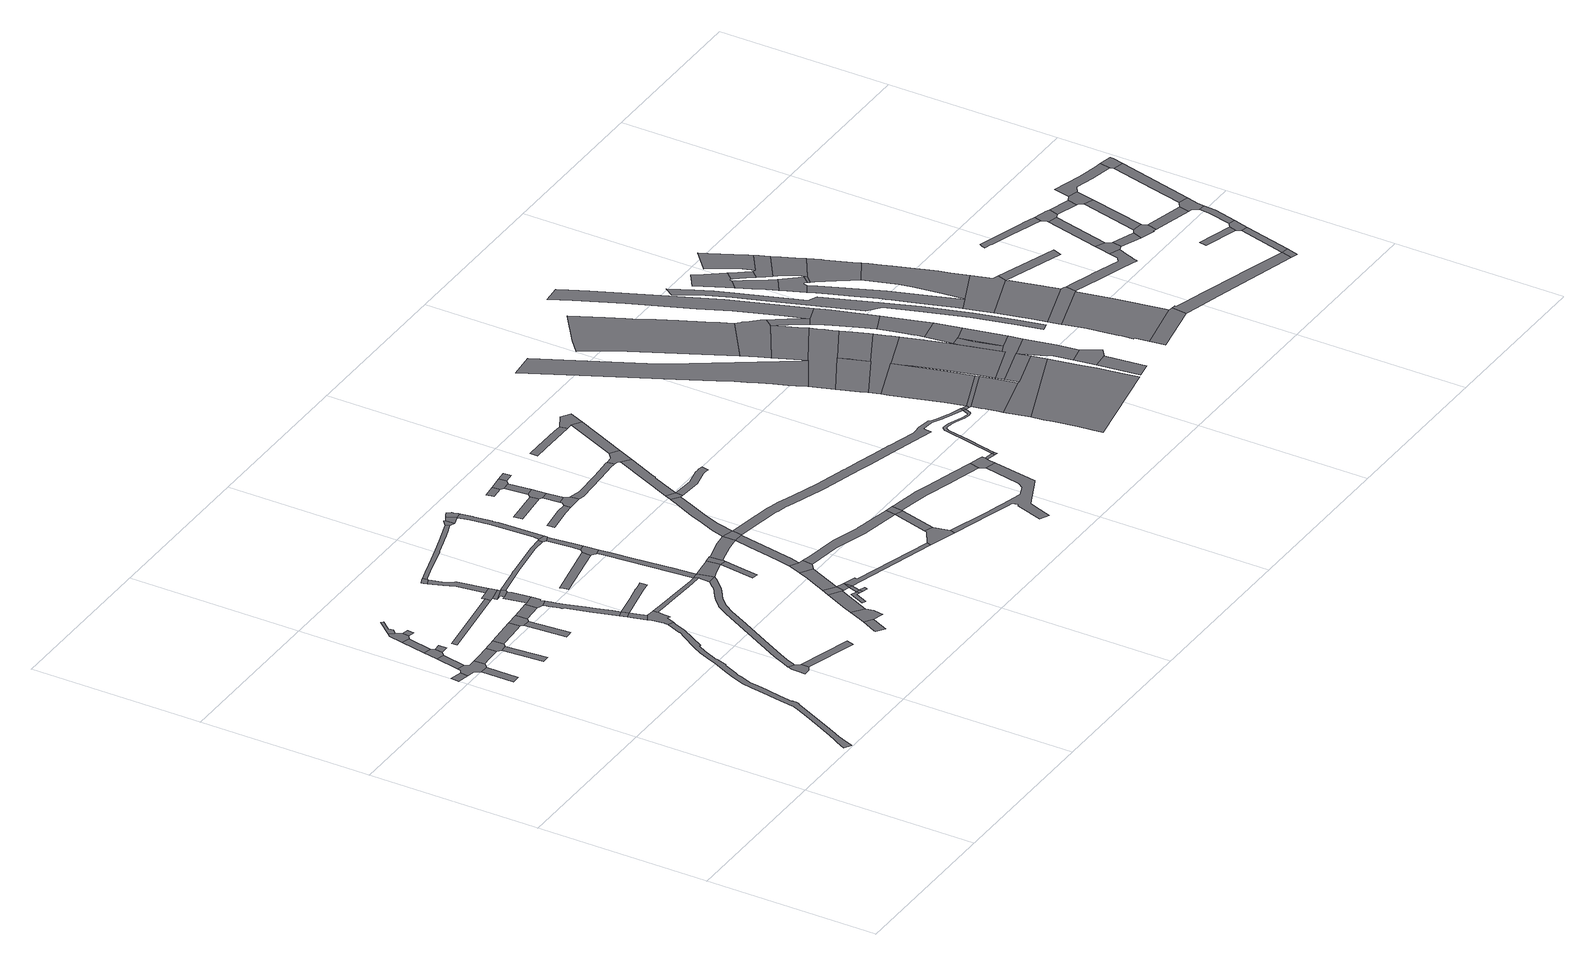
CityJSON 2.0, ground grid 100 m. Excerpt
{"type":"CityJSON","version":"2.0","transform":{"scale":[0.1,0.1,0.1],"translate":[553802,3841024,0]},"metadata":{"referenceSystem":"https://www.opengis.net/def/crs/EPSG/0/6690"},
"CityObjects":{
"road1":{"type":"Road","attributes":{"RoadStructureAttribute.sectionType":"1"},"geometry":[{"type":"MultiSurface","lod":"1","boundaries":[[[0,1,2,3]]]}]},
"road2":{"type":"Road","geometry":[{"type":"MultiSurface","lod":"1","boundaries":[[[4,5,6,7]]]}]},
"road3":{"type":"Road","geometry":[{"type":"MultiSurface","lod":"1","boundaries":[[[8,9,3,2,10,4,7,11,12,13,14]]]}]},
"road4":{"type":"Road","attributes":{"RoadStructureAttribute.sectionType":"1"},"geometry":[{"type":"MultiSurface","lod":"1","boundaries":[[[15,8,14,16]]]}]},
"road5":{"type":"Road","geometry":[{"type":"MultiSurface","lod":"1","boundaries":[[[17,15,16,18,19,20]]]}]},
"road6":{"type":"Road","attributes":{"RoadStructureAttribute.sectionType":"1"},"geometry":[{"type":"MultiSurface","lod":"1","boundaries":[[[21,22,23,12,11,24,25]]]}]},
"road7":{"type":"Road","attributes":{"RoadStructureAttribute.sectionType":"1"},"geometry":[{"type":"MultiSurface","lod":"1","boundaries":[[[26,17,20,27]]]}]},
"road8":{"type":"Road","geometry":[{"type":"MultiSurface","lod":"1","boundaries":[[[28,29,19,18]]]}]},
"road9":{"type":"Road","attributes":{"RoadStructureAttribute.sectionType":"1"},"geometry":[{"type":"MultiSurface","lod":"1","boundaries":[[[30,31,32,33,34,35,36,37,38,39,40,41,42,43,44,45,46,47,48,49,50,51,52,53,54,55,56,57,58,59,60,61,62,63,64,65,66,67,68,69,70,71,72,73,74,75,76,77,78,79,80,81,82,83,84,85,86,87,88]]]}]},
"road10":{"type":"Road","geometry":[{"type":"MultiSurface","lod":"1","boundaries":[[[89,90,91,92,93]]]}]},
"road11":{"type":"Road","geometry":[{"type":"MultiSurface","lod":"1","boundaries":[[[94,95,26,27,96,97,98]]]}]},
"road12":{"type":"Road","geometry":[{"type":"MultiSurface","lod":"1","boundaries":[[[99,100,101,21,25,93,92,102]]]}]},
"road13":{"type":"Road","geometry":[{"type":"MultiSurface","lod":"1","boundaries":[[[103,104,97,96]]]}]},
"road14":{"type":"Road","geometry":[{"type":"MultiSurface","lod":"1","boundaries":[[[105,106,107,108,94,98]]]}]},
"road15":{"type":"Road","attributes":{"RoadStructureAttribute.sectionType":"1"},"geometry":[{"type":"MultiSurface","lod":"1","boundaries":[[[109,110,99,102,111,112]]]}]},
"road16":{"type":"Road","geometry":[{"type":"MultiSurface","lod":"1","boundaries":[[[113,114,115,116,117,118,119,120]]]}]},
"road17":{"type":"Road","geometry":[{"type":"MultiSurface","lod":"1","boundaries":[[[121,122,123,124]]]}]},
"road18":{"type":"Road","geometry":[{"type":"MultiSurface","lod":"1","boundaries":[[[125,126,127,128,129]]]}]},
"road19":{"type":"Road","geometry":[{"type":"MultiSurface","lod":"1","boundaries":[[[130,109,112,125,129,131]]]}]},
"road20":{"type":"Road","geometry":[{"type":"MultiSurface","lod":"1","boundaries":[[[132,133,119,118]]]}]},
"road21":{"type":"Road","attributes":{"RoadStructureAttribute.sectionType":"1"},"geometry":[{"type":"MultiSurface","lod":"1","boundaries":[[[134,130,131,135]]]}]},
"road22":{"type":"Road","attributes":{"RoadStructureAttribute.sectionType":"1"},"geometry":[{"type":"MultiSurface","lod":"1","boundaries":[[[136,137,138,139,140,141]]]}]},
"road23":{"type":"Road","geometry":[{"type":"MultiSurface","lod":"1","boundaries":[[[142,143,138,137]]]}]},
"road24":{"type":"Road","geometry":[{"type":"MultiSurface","lod":"1","boundaries":[[[144,145,146,147,134,135,148,149,150]]]}]},
"road25":{"type":"Road","attributes":{"RoadStructureAttribute.sectionType":"1"},"geometry":[{"type":"MultiSurface","lod":"1","boundaries":[[[151,152,153,154,155,156,157,150,149,158,159,160,161,162,163,164,165,166,143,142]]]}]},
"road26":{"type":"Road","geometry":[{"type":"MultiSurface","lod":"1","boundaries":[[[167,141,140,168,169,170,171,172,173,174,175,30,88,176,177,178,179,180,181,182,183]]]}]},
"road27":{"type":"Road","attributes":{"RoadStructureAttribute.sectionType":"1"},"geometry":[{"type":"MultiSurface","lod":"1","boundaries":[[[184,185,186,121,124,187,188]]]}]},
"road28":{"type":"Road","attributes":{"RoadStructureAttribute.sectionType":"1"},"geometry":[{"type":"MultiSurface","lod":"1","boundaries":[[[189,190,191,192,147,146]]]}]},
"road29":{"type":"Road","attributes":{"RoadStructureAttribute.sectionType":"1"},"geometry":[{"type":"MultiSurface","lod":"1","boundaries":[[[188,187,193,194]]]}]},
"road30":{"type":"Road","geometry":[{"type":"MultiSurface","lod":"1","boundaries":[[[195,194,193,196,191,190,197,198]]]}]},
"road31":{"type":"Road","attributes":{"RoadStructureAttribute.sectionType":"1"},"geometry":[{"type":"MultiSurface","lod":"1","boundaries":[[[199,200,201,202,203,204,205,206,207,208,209,185,184]]]}]},
"road32":{"type":"Road","geometry":[{"type":"MultiSurface","lod":"1","boundaries":[[[210,211,212,213,204,203,214,215]]]}]},
"road33":{"type":"Road","attributes":{"RoadStructureAttribute.sectionType":"1"},"geometry":[{"type":"MultiSurface","lod":"1","boundaries":[[[216,217,218,219,220,221,222,223,224,225,226,227,228,229,230,231,232,233,234,235,236,237,238,239,240,241,242,243,244,245,246,247,248,249,250,251,252,253,254,113,120]]]}]},
"road34":{"type":"Road","geometry":[{"type":"MultiSurface","lod":"1","boundaries":[[[255,256,257,258,259,260,261,262,263,264,265,142,137]]]}]},
"road35":{"type":"Road","attributes":{"RoadStructureAttribute.sectionType":"1"},"geometry":[{"type":"MultiSurface","lod":"1","boundaries":[[[266,267,268,269,270,271]]]}]},
"road36":{"type":"Road","attributes":{"RoadStructureAttribute.sectionType":"1"},"geometry":[{"type":"MultiSurface","lod":"1","boundaries":[[[272,273,274,183,182,275,276,277,278,279,280,281,282]]]}]},
"road37":{"type":"Road","geometry":[{"type":"MultiSurface","lod":"1","boundaries":[[[283,284,266,271,285,286,287]]]}]},
"road38":{"type":"Road","attributes":{"RoadStructureAttribute.sectionType":"1"},"geometry":[{"type":"MultiSurface","lod":"1","boundaries":[[[288,289,290,291,292,293,195,198,294,295,296]]]}]},
"road39":{"type":"Road","attributes":{"RoadStructureAttribute.sectionType":"1"},"geometry":[{"type":"MultiSurface","lod":"1","boundaries":[[[297,298,299,300,301]]]}]},
"road40":{"type":"Road","attributes":{"RoadStructureAttribute.sectionType":"1"},"geometry":[{"type":"MultiSurface","lod":"1","boundaries":[[[302,303,304,305,306,307,308,309,310,210,215,311,312,313,314,315,316,317,318,319,320,321,322]]]}]},
"road41":{"type":"Road","attributes":{"RoadStructureAttribute.sectionType":"1"},"geometry":[{"type":"MultiSurface","lod":"1","boundaries":[[[323,324,283,287,325]]]}]},
"road42":{"type":"Road","geometry":[{"type":"MultiSurface","lod":"1","boundaries":[[[326,282,281,327,328,329,330,235,234]]]}]},
"road43":{"type":"Road","geometry":[{"type":"MultiSurface","lod":"1","boundaries":[[[331,332,333,334,335,336]]]}]},
"road44":{"type":"Road","geometry":[{"type":"MultiSurface","lod":"1","boundaries":[[[337,338,323,325,339,340]]]}]},
"road45":{"type":"Road","geometry":[{"type":"MultiSurface","lod":"1","boundaries":[[[336,335,341,342]]]}]},
"road46":{"type":"Road","attributes":{"RoadStructureAttribute.sectionType":"1"},"geometry":[{"type":"MultiSurface","lod":"1","boundaries":[[[343,344,345,346,347,348,349,350,351,282,326]]]}]},
"road47":{"type":"Road","geometry":[{"type":"MultiSurface","lod":"1","boundaries":[[[352,336,342,353]]]}]},
"road48":{"type":"Road","attributes":{"RoadStructureAttribute.sectionType":"1"},"geometry":[{"type":"MultiSurface","lod":"1","boundaries":[[[354,355,356,357,326,234,358,359,360,361]]]}]},
"road49":{"type":"Road","attributes":{"RoadStructureAttribute.sectionType":"1"},"geometry":[{"type":"MultiSurface","lod":"1","boundaries":[[[362,340,339,352,363]]]}]},
"road50":{"type":"Road","geometry":[{"type":"MultiSurface","lod":"1","boundaries":[[[364,365,342,341]]]}]},
"road51":{"type":"Road","geometry":[{"type":"MultiSurface","lod":"1","boundaries":[[[363,352,353]]]}]},
"road52":{"type":"Road","geometry":[{"type":"MultiSurface","lod":"1","boundaries":[[[366,367,368,369,370,297,301,371,372,350,349]]]}]},
"road53":{"type":"Road","geometry":[{"type":"MultiSurface","lod":"1","boundaries":[[[373,374,375,376,377,378]]]}]},
"road54":{"type":"Road","attributes":{"RoadStructureAttribute.sectionType":"1"},"geometry":[{"type":"MultiSurface","lod":"1","boundaries":[[[379,380,381,382,383,384,385,337,340,386]]]}]},
"road55":{"type":"Road","attributes":{"RoadStructureAttribute.sectionType":"1"},"geometry":[{"type":"MultiSurface","lod":"1","boundaries":[[[387,388,389,390,368,367]]]}]},
"road56":{"type":"Road","geometry":[{"type":"MultiSurface","lod":"1","boundaries":[[[391,288,296,389,388,392,393]]]}]},
"road57":{"type":"Road","geometry":[{"type":"MultiSurface","lod":"1","boundaries":[[[394,354,361,373,378,395,396,397]]]}]},
"road58":{"type":"Road","geometry":[{"type":"MultiSurface","lod":"1","boundaries":[[[398,399,302,322,400,401,402]]]}]},
"road59":{"type":"Road","geometry":[{"type":"MultiSurface","lod":"1","boundaries":[[[403,379,386,404,405,406]]]}]},
"road60":{"type":"Road","attributes":{"RoadStructureAttribute.sectionType":"1"},"geometry":[{"type":"MultiSurface","lod":"1","boundaries":[[[407,408,409,410,411,412,413,414,415,416,417,418,391,393]]]}]},
"road61":{"type":"Road","attributes":{"RoadStructureAttribute.sectionType":"1"},"geometry":[{"type":"MultiSurface","lod":"1","boundaries":[[[419,420,402,401,414]]]}]},
"road62":{"type":"Road","geometry":[{"type":"MultiSurface","lod":"1","boundaries":[[[421,422,419,414,413,423,424,425]]]}]},
"road63":{"type":"Road","attributes":{"RoadStructureAttribute.sectionType":"1"},"geometry":[{"type":"MultiSurface","lod":"1","boundaries":[[[426,427,428,394,397,429,430,431,432,433]]]}]},
"road64":{"type":"Road","attributes":{"RoadStructureAttribute.sectionType":"1"},"geometry":[{"type":"MultiSurface","lod":"1","boundaries":[[[433,434,435,436,437,403,406,438,439,440,441,442,443]]]}]},
"road65":{"type":"Road","attributes":{"RoadStructureAttribute.sectionType":"1"},"geometry":[{"type":"MultiSurface","lod":"1","boundaries":[[[444,445,363,353,446,447,448]]]}]},
"road66":{"type":"Road","geometry":[{"type":"MultiSurface","lod":"1","boundaries":[[[449,450,451,452,453,454]]]}]},
"road67":{"type":"Road","geometry":[{"type":"MultiSurface","lod":"1","boundaries":[[[426,433,443,455]]]}]},
"road68":{"type":"Road","geometry":[{"type":"MultiSurface","lod":"1","boundaries":[[[456,457,458,459]]]}]},
"road69":{"type":"Road","geometry":[{"type":"MultiSurface","lod":"1","boundaries":[[[460,461,462,463]]]}]},
"road70":{"type":"Road","geometry":[{"type":"MultiSurface","lod":"1","boundaries":[[[464,465,466,449,454,467,468]]]}]},
"road71":{"type":"Road","attributes":{"RoadStructureAttribute.sectionType":"1"},"geometry":[{"type":"MultiSurface","lod":"1","boundaries":[[[469,470,471,472,473,474,475,476,477,478,479,480,405,404,481,482,483,484,485,486]]]}]},
"road72":{"type":"Road","attributes":{"RoadStructureAttribute.sectionType":"1"},"geometry":[{"type":"MultiSurface","lod":"1","boundaries":[[[487,488,465,464]]]}]},
"road73":{"type":"Road","attributes":{"RoadStructureAttribute.sectionType":"1"},"geometry":[{"type":"MultiSurface","lod":"1","boundaries":[[[489,490,491,492,493,494,495,426,455,496,497,498,499,500,501,502]]]}]},
"road74":{"type":"Road","geometry":[{"type":"MultiSurface","lod":"1","boundaries":[[[503,504,456,459,488,487]]]}]},
"road75":{"type":"Road","attributes":{"RoadStructureAttribute.sectionType":"1"},"geometry":[{"type":"MultiSurface","lod":"1","boundaries":[[[505,506,504,503]]]}]},
"road76":{"type":"Road","geometry":[{"type":"MultiSurface","lod":"1","boundaries":[[[507,460,463,506,505,508]]]}]},
"road77":{"type":"Road","geometry":[{"type":"MultiSurface","lod":"1","boundaries":[[[509,510,448,447,511,512,513]]]}]},
"road78":{"type":"Road","geometry":[{"type":"MultiSurface","lod":"1","boundaries":[[[514,515,507,508]]]}]},
"road79":{"type":"Road","geometry":[{"type":"MultiSurface","lod":"1","boundaries":[[[516,489,502,517,518]]]}]},
"road80":{"type":"Road","attributes":{"RoadStructureAttribute.sectionType":"1"},"geometry":[{"type":"MultiSurface","lod":"1","boundaries":[[[519,520,521,468,467,522,523,524,525,526,527,528]]]}]},
"road81":{"type":"Road","attributes":{"RoadStructureAttribute.sectionType":"1"},"geometry":[{"type":"MultiSurface","lod":"1","boundaries":[[[485,529,509,513,530]]]}]},
"road82":{"type":"Road","geometry":[{"type":"MultiSurface","lod":"1","boundaries":[[[486,485,530,531,532]]]}]},
"road83":{"type":"Road","attributes":{"RoadStructureAttribute.sectionType":"1"},"geometry":[{"type":"MultiSurface","lod":"1","boundaries":[[[533,516,518,534,535,536,537]]]}]},
"road84":{"type":"Road","geometry":[{"type":"MultiSurface","lod":"1","boundaries":[[[538,539,540,541,542,543,544,545,546,547,548,518,517]]]}]},
"road85":{"type":"Road","geometry":[{"type":"MultiSurface","lod":"1","boundaries":[[[549,550,551,552,528,527,553,533,537,554]]]}]},
"road86":{"type":"Road","geometry":[{"type":"MultiSurface","lod":"1","boundaries":[[[555,556,557,558,559,560,561,562,512,511,563,564,565,566,567,568,569,570,571,572,573,574,575,576,577,578]]]}]},
"road87":{"type":"Road","attributes":{"RoadStructureAttribute.sectionType":"1"},"geometry":[{"type":"MultiSurface","lod":"1","boundaries":[[[579,580,581,582,583,584,585]]]}]},
"road88":{"type":"Road","attributes":{"RoadStructureAttribute.sectionType":"1"},"geometry":[{"type":"MultiSurface","lod":"1","boundaries":[[[586,587,588,589,590,591,592,593,532,531,594,595,596,597,598,599]]]}]},
"road89":{"type":"Road","attributes":{"RoadStructureAttribute.sectionType":"1"},"geometry":[{"type":"MultiSurface","lod":"1","boundaries":[[[600,601,602,603,604,605,606,607,608,609,610,611,612,613,614,615,616,617,618,619,620,621,622,623,624,455,443,625,626,627,628,629,630,631,632,633,634,635,636,637,638,639,640,641,642,643,644,645,646,647,648,649,650]]]}]},
"road90":{"type":"Road","attributes":{"RoadStructureAttribute.sectionType":"1"},"geometry":[{"type":"MultiSurface","lod":"1","boundaries":[[[651,549,554,652,653]]]}]},
"road91":{"type":"Road","geometry":[{"type":"MultiSurface","lod":"1","boundaries":[[[654,585,584,651,653,655]]]}]},
"road92":{"type":"Road","geometry":[{"type":"MultiSurface","lod":"1","boundaries":[[[656,657,658,599,598,555,578,659,660,661,662]]]}]},
"road93":{"type":"Road","attributes":{"RoadStructureAttribute.sectionType":"1"},"geometry":[{"type":"MultiSurface","lod":"1","boundaries":[[[662,661,663,664]]]}]},
"road94":{"type":"Road","geometry":[{"type":"MultiSurface","lod":"1","boundaries":[[[664,663,665,666]]]}]},
"road95":{"type":"Road","attributes":{"RoadStructureAttribute.sectionType":"1"},"geometry":[{"type":"MultiSurface","lod":"1","boundaries":[[[667,668,669,670,671,672,673,674,675,676,677,678,679,680,664,666,681,682,683,684,685,686,687,688,689,690,691,692,693,694,695,696,697,698,699,700,649]]]}]},
"road96":{"type":"Road","geometry":[{"type":"MultiSurface","lod":"1","boundaries":[[[650,649,700,701]]]}]},
"road97":{"type":"Road","attributes":{"function":"3","RoadStructureAttribute.sectionType":"1"},"geometry":[{"type":"MultiSurface","lod":"1","boundaries":[[[702,703,704,705,706,707,708,709,710,711,712,713,714,715,716,717,718,719]]]}]},
"road98":{"type":"Road","attributes":{"RoadStructureAttribute.sectionType":"1"},"geometry":[{"type":"MultiSurface","lod":"1","boundaries":[[[720,701,700,721,722]]]}]},
"road99":{"type":"Road","attributes":{"function":"3","RoadStructureAttribute.sectionType":"1"},"geometry":[{"type":"MultiSurface","lod":"1","boundaries":[[[723,724,725,726,727,728,729,730]]]}]},
"road100":{"type":"Road","geometry":[{"type":"MultiSurface","lod":"1","boundaries":[[[731,722,721,732,725,724]]]}]},
"road101":{"type":"Road","geometry":[{"type":"MultiSurface","lod":"1","boundaries":[[[733,734,735,736,737,738]]]}]},
"road102":{"type":"Road","attributes":{"function":"3","RoadStructureAttribute.sectionType":"1"},"geometry":[{"type":"MultiSurface","lod":"1","boundaries":[[[739,740,741,742,743,744,722,731]]]}]},
"road103":{"type":"Road","geometry":[{"type":"MultiSurface","lod":"1","boundaries":[[[745,746,747,748,749,750,751,752,753,754,755,756,757,758,759]]]}]},
"road104":{"type":"Road","attributes":{"function":"3","RoadStructureAttribute.sectionType":"1"},"geometry":[{"type":"MultiSurface","lod":"1","boundaries":[[[760,761,762,730,729,753,752]]]}]},
"road105":{"type":"Road","attributes":{"function":"1"},"geometry":[{"type":"MultiSurface","lod":"1","boundaries":[[[763,764,765,766,767,768,769,770,771,772,773,774,775,776,777,778,779,780]]]}]},
"road106":{"type":"Road","geometry":[{"type":"MultiSurface","lod":"1","boundaries":[[[781,782,783,784,719,718,785,734,733,786]]]}]},
"road107":{"type":"Road","geometry":[{"type":"MultiSurface","lod":"1","boundaries":[[[787,788,789,738,737,741,740,790]]]}]},
"road108":{"type":"Road","geometry":[{"type":"MultiSurface","lod":"1","boundaries":[[[791,792,793,794,780,779,795,796,797,798]]]}]},
"road109":{"type":"Road","attributes":{"function":"1","RoadStructureAttribute.sectionType":"7"},"geometry":[{"type":"MultiSurface","lod":"1","boundaries":[[[799,800,797,796,801,719,784]]]}]},
"road110":{"type":"Road","attributes":{"function":"1","RoadStructureAttribute.sectionType":"7"},"geometry":[{"type":"MultiSurface","lod":"1","boundaries":[[[802,803,804,762,761]]]}]},
"road111":{"type":"Road","attributes":{"function":"1","RoadStructureAttribute.sectionType":"7"},"geometry":[{"type":"MultiSurface","lod":"1","boundaries":[[[805,806,786,733,807,808,809,810,811,738,789]]]}]},
"road112":{"type":"Road","attributes":{"function":"1","RoadStructureAttribute.sectionType":"7"},"geometry":[{"type":"MultiSurface","lod":"1","boundaries":[[[812,813,814,790,740,815,816,817,818,819,820,821,822,823,824]]]}]},
"road113":{"type":"Road","geometry":[{"type":"MultiSurface","lod":"1","boundaries":[[[825,826,822,821,820,804,803,827]]]}]},
"road114":{"type":"Road","attributes":{"function":"1","RoadStructureAttribute.sectionType":"7"},"geometry":[{"type":"MultiSurface","lod":"1","boundaries":[[[828,829,830,831]]]}]},
"road115":{"type":"Road","attributes":{"RoadStructureAttribute.sectionType":"1"},"geometry":[{"type":"MultiSurface","lod":"1","boundaries":[[[832,833,798,797,834,835,836,837]]]}]},
"road116":{"type":"Road","attributes":{"RoadStructureAttribute.sectionType":"1"},"geometry":[{"type":"MultiSurface","lod":"1","boundaries":[[[838,839,840,841,842,843,824,844,845,846,822,826]]]}]},
"road117":{"type":"Road","attributes":{"function":"1","RoadStructureAttribute.sectionType":"7"},"geometry":[{"type":"MultiSurface","lod":"1","boundaries":[[[847,848,849,850,851,852,853,854,855,856,857,858,837,859]]]}]},
"road118":{"type":"Road","geometry":[{"type":"MultiSurface","lod":"1","boundaries":[[[860,827,803,861,862,863,864,865,866,867,868]]]}]},
"road119":{"type":"Road","geometry":[{"type":"MultiSurface","lod":"1","boundaries":[[[869,868,867,829,828,870]]]}]},
"road120":{"type":"Road","geometry":[{"type":"MultiSurface","lod":"1","boundaries":[[[871,859,837,836,872,873,874,875,876]]]}]},
"road121":{"type":"Road","geometry":[{"type":"MultiSurface","lod":"1","boundaries":[[[877,878,879,842,841,880]]]}]},
"road122":{"type":"Road","attributes":{"function":"1","RoadStructureAttribute.sectionType":"7"},"geometry":[{"type":"MultiSurface","lod":"1","boundaries":[[[880,841,826,825]]]}]},
"road123":{"type":"Road","attributes":{"function":"1"},"geometry":[{"type":"MultiSurface","lod":"1","boundaries":[[[881,876,875,882,883,884,878,877]]]}]},
"road124":{"type":"Road","geometry":[{"type":"MultiSurface","lod":"1","boundaries":[[[885,886,887,888,889,890,891,892,893,894,895,896,897,898,899,900,901,902,903,904,905,906,907,908]]]}]},
"road125":{"type":"Road","geometry":[{"type":"MultiSurface","lod":"1","boundaries":[[[909,910,911,912,913,914,915,916,917,918]]]}]},
"road126":{"type":"Road","attributes":{"function":"3","RoadStructureAttribute.sectionType":"1"},"geometry":[{"type":"MultiSurface","lod":"1","boundaries":[[[919,920,921,915,914,922,923,924,925]]]}]},
"road127":{"type":"Road","geometry":[{"type":"MultiSurface","lod":"1","boundaries":[[[925,924,926,927,928,929,930,931,932,933,934,935]]]}]},
"road128":{"type":"Road","attributes":{"function":"3","RoadStructureAttribute.sectionType":"1"},"geometry":[{"type":"MultiSurface","lod":"1","boundaries":[[[936,937,938,929,928,939,940,941,942,943,944,945,946,947,948,949,950]]]}]},
"road129":{"type":"Road","attributes":{"function":"3","RoadStructureAttribute.sectionType":"1"},"geometry":[{"type":"MultiSurface","lod":"1","boundaries":[[[951,918,917,952,953,954,955]]]}]},
"road130":{"type":"Road","geometry":[{"type":"MultiSurface","lod":"1","boundaries":[[[956,957,958,959,960,961]]]}]},
"road131":{"type":"Road","geometry":[{"type":"MultiSurface","lod":"1","boundaries":[[[935,934,962,963]]]}]},
"road132":{"type":"Road","attributes":{"function":"3","RoadStructureAttribute.sectionType":"1"},"geometry":[{"type":"MultiSurface","lod":"1","boundaries":[[[964,965,966,967,968,969,970,971,972,973,974,975,976,977,978,979,957,956]]]}]},
"road133":{"type":"Road","geometry":[{"type":"MultiSurface","lod":"1","boundaries":[[[980,981,982,969,968,983,984]]]}]},
"road134":{"type":"Road","attributes":{"function":"3","RoadStructureAttribute.sectionType":"1"},"geometry":[{"type":"MultiSurface","lod":"1","boundaries":[[[985,986,987,988,989,990,991,992,993,994,982,981]]]}]},
"road135":{"type":"Road","geometry":[{"type":"MultiSurface","lod":"1","boundaries":[[[995,996,997,998,955,954,999,1000,1001,1002]]]}]},
"road136":{"type":"Road","attributes":{"function":"3","RoadStructureAttribute.sectionType":"1"},"geometry":[{"type":"MultiSurface","lod":"1","boundaries":[[[1003,1004,1005,1006,1007,1008,1009,997,996]]]}]},
"road137":{"type":"Road","geometry":[{"type":"MultiSurface","lod":"1","boundaries":[[[1010,1011,1012,950,949,1013,992,991,1014]]]}]},
"road138":{"type":"Road","attributes":{"function":"3","RoadStructureAttribute.sectionType":"1"},"geometry":[{"type":"MultiSurface","lod":"1","boundaries":[[[1015,1016,1002,1001,1017,1018,1019,1020,963,1021]]]}]},
"road139":{"type":"Road","geometry":[{"type":"MultiSurface","lod":"1","boundaries":[[[1022,1023,1024,1025,1021,963,962,1026,1027,1028,1029,1030]]]}]},
"road140":{"type":"Road","attributes":{"function":"3","RoadStructureAttribute.sectionType":"1"},"geometry":[{"type":"MultiSurface","lod":"1","boundaries":[[[1031,1032,1033,1034,1035,1036,1037,1038,1039,1030,1029,1040,1041,1042,1043,1012,1011]]]}]},
"road141":{"type":"Road","geometry":[{"type":"MultiSurface","lod":"1","boundaries":[[[1044,1045,1014,991]]]}]},
"road142":{"type":"Road","attributes":{"RoadStructureAttribute.sectionType":"1"},"geometry":[{"type":"MultiSurface","lod":"1","boundaries":[[[1046,1047,1048,1049,1050,1051,1052,984,983,1053,1054,1055,1056,1057,1058,1059,1060,1061,1062,1063,1064]]]}]},
"road143":{"type":"Road","attributes":{"RoadStructureAttribute.sectionType":"1"},"geometry":[{"type":"MultiSurface","lod":"1","boundaries":[[[1065,1066,1067,1068,1069,1070,1071,961,960,1072,1073,1074,1075]]]}]},
"road144":{"type":"Road","geometry":[{"type":"MultiSurface","lod":"1","boundaries":[[[1076,1077,1064,1063,1078,1079,1080,1081,1082,1083]]]}]},
"road145":{"type":"Road","attributes":{"RoadStructureAttribute.sectionType":"1"},"geometry":[{"type":"MultiSurface","lod":"1","boundaries":[[[1084,1085,1086,1087,1088,1089,1090,1091,1092,1093,1094,1095,1096,1097,1098,1099,1100,1101,1102]]]}]},
"road146":{"type":"Road","attributes":{"RoadStructureAttribute.sectionType":"1"},"geometry":[{"type":"MultiSurface","lod":"1","boundaries":[[[1081,1080,1103,1104]]]}]},
"road147":{"type":"Road","attributes":{"RoadStructureAttribute.sectionType":"1"},"geometry":[{"type":"MultiSurface","lod":"1","boundaries":[[[1105,1076,1083,1106]]]}]},
"road148":{"type":"Road","geometry":[{"type":"MultiSurface","lod":"1","boundaries":[[[1075,1074,1107,1108]]]}]},
"road149":{"type":"Road","geometry":[{"type":"MultiSurface","lod":"1","boundaries":[[[1109,1104,1103,1110,1111,1112,1113,1114]]]}]},
"road150":{"type":"Road","geometry":[{"type":"MultiSurface","lod":"1","boundaries":[[[1115,1116,1117,1102,1101,1118,1105,1106,1119,1120]]]}]},
"road151":{"type":"Road","geometry":[{"type":"MultiSurface","lod":"1","boundaries":[[[1121,1122,1123,1124]]]}]},
"road152":{"type":"Road","attributes":{"RoadStructureAttribute.sectionType":"1"},"geometry":[{"type":"MultiSurface","lod":"1","boundaries":[[[1125,1075,1108,1126]]]}]},
"road153":{"type":"Road","attributes":{"RoadStructureAttribute.sectionType":"1"},"geometry":[{"type":"MultiSurface","lod":"1","boundaries":[[[1127,1109,1114,1128]]]}]},
"road154":{"type":"Road","attributes":{"RoadStructureAttribute.sectionType":"1"},"geometry":[{"type":"MultiSurface","lod":"1","boundaries":[[[1120,1119,1129,1130]]]}]},
"road155":{"type":"Road","attributes":{"RoadStructureAttribute.sectionType":"1"},"geometry":[{"type":"MultiSurface","lod":"1","boundaries":[[[1113,1112,1131,1132]]]}]},
"road156":{"type":"Road","geometry":[{"type":"MultiSurface","lod":"1","boundaries":[[[1133,1124,1123,1125,1126,1134]]]}]},
"road157":{"type":"Road","geometry":[{"type":"MultiSurface","lod":"1","boundaries":[[[1135,1130,1129,1136,1127,1128,1137,1138]]]}]},
"road158":{"type":"Road","attributes":{"RoadStructureAttribute.sectionType":"1"},"geometry":[{"type":"MultiSurface","lod":"1","boundaries":[[[1139,1140,1133,1134,1141,1142]]]}]},
"road159":{"type":"Road","geometry":[{"type":"MultiSurface","lod":"1","boundaries":[[[1143,1132,1131,1144,1139,1142,1145,1146]]]}]},
"road160":{"type":"Road","attributes":{"RoadStructureAttribute.sectionType":"1"},"geometry":[{"type":"MultiSurface","lod":"1","boundaries":[[[1147,1148,1149,1135,1138,1150,1151,1152,1153]]]}]},
"road161":{"type":"Road","attributes":{"RoadStructureAttribute.sectionType":"1"},"geometry":[{"type":"MultiSurface","lod":"1","boundaries":[[[1154,1155,1143,1146,1156]]]}]},
"road162":{"type":"Road","geometry":[{"type":"MultiSurface","lod":"1","boundaries":[[[1153,1152,1154,1156,1157,1158]]]}]}
},
"vertices":[
[7,2099,0],[2,2052,0],[69,2039,0],[78,2085,0],
[141,1997,0],[140,1808,0],[187,1808,0],[188,1996,0],
[103,2118,0],[99,2098,0],[122,2030,0],[212,2022,0],[210,2082,0],[165,2080,0],[148,2105,0],
[130,2255,0],[176,2242,0],
[148,2341,0],[200,2264,0],[205,2311,0],[193,2328,0],
[344,2090,0],[253,2084,0],[250,2083,0],[259,2024,0],[347,2029,0],
[177,2488,0],[222,2475,0],
[245,2266,0],[244,2313,0],
[1009,1399,0],[1005,1391,0],[973,1312,0],[976,1310,0],[947,1266,0],[885,1173,0],[859,1120,0],[822,1036,0],[810,1004,0],[771,922,0],[742,857,0],[730,825,0],[717,788,0],[703,726,0],[692,652,0],[678,565,0],[661,460,0],[659,452,0],[655,442,0],[651,434,0],[620,366,0],[564,254,0],[513,153,0],[490,109,0],[477,86,0],[448,33,0],[489,9,0],[514,69,0],[519,81,0],[531,110,0],[544,137,0],[579,209,0],[692,436,0],[696,444,0],[698,450,0],[699,457,0],[700,464,0],[700,474,0],[701,481,0],[696,481,0],[712,563,0],[726,646,0],[737,712,0],[744,754,0],[769,830,0],[776,849,0],[783,867,0],[806,915,0],[821,948,0],[830,953,0],[831,958,0],[850,1014,0],[845,1017,0],[884,1109,0],[912,1157,0],[919,1154,0],[1005,1300,0],[1033,1370,0],[1038,1381,0],
[386,1771,0],[406,1772,0],[427,1774,0],[407,2013,0],[367,2007,0],
[209,2590,0],[194,2572,0],[245,2489,0],[250,2529,0],[231,2563,0],
[424,2096,0],[397,2094,0],[371,2092,0],[427,2032,0],
[284,2483,0],[290,2522,0],
[255,2587,0],[252,2616,0],[298,2670,0],[286,2680,0],
[611,2110,0],[514,2103,0],[517,2039,0],[615,2044,0],
[968,664,0],[961,635,0],[959,607,0],[955,555,0],[992,555,0],[1021,572,0],[1024,618,0],[1004,646,0],
[746,2327,0],[295,2265,0],[299,2235,0],[749,2297,0],
[630,2029,0],[647,1787,0],[670,1788,0],[692,1790,0],[675,2029,0],
[689,2116,0],[692,2047,0],
[1320,482,0],[1333,525,0],
[804,2124,0],[807,2056,0],
[1009,1609,0],[1004,1627,0],[965,1611,0],[973,1581,0],[992,1512,0],[1030,1533,0],
[992,1667,0],[954,1652,0],
[878,2080,0],[887,2082,0],[881,2135,0],[823,2125,0],[822,2051,0],[843,2043,0],[883,2055,0],
[980,1711,0],[955,1795,0],[940,1845,0],[909,1947,0],[895,1997,0],[892,2012,0],[890,2022,0],[845,2036,0],[851,2013,0],[851,2011,0],[866,1954,0],[868,1946,0],[871,1938,0],[873,1938,0],[916,1787,0],[917,1784,0],
[1059,1531,0],[999,1486,0],[1007,1449,0],[1010,1436,0],[1011,1429,0],[1011,1423,0],[1011,1417,0],[1012,1415,0],[1010,1406,0],[1050,1410,0],[1050,1411,0],[1059,1432,0],[1076,1426,0],[1080,1482,0],[1081,1496,0],[1082,1502,0],[1083,1529,0],
[842,2365,0],[798,2355,0],[743,2347,0],[770,2300,0],[850,2319,0],
[869,2242,0],[862,2265,0],[813,2253,0],[796,2251,0],
[775,2273,0],[853,2301,0],
[859,2302,0],[809,2277,0],[865,2270,0],[870,2279,0],
[813,2537,0],[813,2539,0],[809,2544,0],[777,2584,0],[754,2671,0],[723,2656,0],[748,2577,0],[763,2549,0],[771,2535,0],[774,2528,0],[774,2527,0],
[755,2704,0],[740,2700,0],[713,2688,0],[717,2676,0],[755,2676,0],[759,2680,0],
[1006,655,0],[1023,695,0],[1028,706,0],[1053,756,0],[1109,861,0],[1234,1090,0],[1278,1175,0],[1315,1231,0],[1326,1245,0],[1331,1251,0],[1333,1253,0],[1357,1276,0],[1385,1296,0],[1422,1322,0],[1447,1342,0],[1464,1360,0],[1494,1390,0],[1506,1404,0],[1519,1418,0],[1466,1417,0],[1449,1400,0],[1438,1389,0],[1434,1384,0],[1430,1380,0],[1421,1369,0],[1399,1352,0],[1364,1329,0],[1335,1306,0],[1305,1278,0],[1290,1263,0],[1287,1260,0],[1278,1245,0],[1265,1225,0],[1246,1193,0],[1201,1112,0],[1020,775,0],[991,713,0],[970,670,0],[968,667,0],
[1131,1651,0],[1223,1669,0],[1278,1680,0],[1277,1700,0],[1275,1720,0],[1273,1720,0],[1248,1715,0],[1218,1709,0],[1215,1709,0],[1126,1691,0],[1096,1686,0],
[1531,545,0],[1488,455,0],[1484,446,0],[1530,413,0],[1575,508,0],[1577,513,0],
[1416,1505,0],[1307,1513,0],[1163,1523,0],[1103,1501,0],[1154,1497,0],[1243,1492,0],[1374,1486,0],[1415,1485,0],[1458,1484,0],[1468,1484,0],[1457,1508,0],
[1578,647,0],[1545,576,0],[1642,495,0],[1654,557,0],[1645,601,0],
[1361,2373,0],[1284,2370,0],[1057,2338,0],[1039,2335,0],[1012,2330,0],[989,2325,0],[1062,2313,0],[1284,2345,0],[1362,2346,0],
[1379,2121,0],[1030,2053,0],[1035,2029,0],[1040,2005,0],[1377,2071,0],
[1247,2857,0],[1199,2841,0],[1163,2829,0],[1102,2808,0],[1014,2782,0],[932,2756,0],[880,2741,0],[834,2728,0],[776,2710,0],[766,2683,0],[832,2703,0],[887,2719,0],[945,2735,0],[1015,2755,0],[1015,2758,0],[1098,2782,0],[1123,2790,0],[1163,2802,0],[1201,2815,0],[1232,2828,0],[1258,2837,0],
[1664,832,0],[1605,707,0],[1730,786,0],
[1496,1513,0],[1467,1459,0],[1467,1441,0],[1466,1426,0],[1466,1419,0],
[1725,730,0],[1686,642,0],[1706,634,0],[1739,706,0],[1760,700,0],[1763,719,0],
[1686,877,0],[1675,855,0],[1741,783,0],[1751,831,0],
[1779,695,0],[1783,717,0],
[1495,1517,0],[1486,1617,0],[1486,1624,0],[1460,1879,0],[1450,1978,0],[1448,1999,0],[1441,2062,0],[1407,2049,0],[1413,2002,0],
[1777,772,0],[1796,767,0],
[1627,1531,0],[1610,1528,0],[1579,1524,0],[1498,1513,0],[1544,1427,0],[1584,1438,0],[1634,1452,0],[1635,1452,0],
[1755,830,0],[1797,816,0],
[1812,686,0],[1819,706,0],
[1434,2136,0],[1433,2147,0],[1396,2141,0],[1392,2136,0],[1390,2134,0],[1382,2068,0],[1402,2053,0],
[1635,1451,0],[1608,1246,0],[1625,1243,0],[1643,1240,0],[1664,1369,0],[1673,1445,0],
[1768,1062,0],[1762,1046,0],[1753,1017,0],[1752,1016,0],[1704,916,0],[1695,896,0],[1694,895,0],[1839,1022,0],
[1428,2192,0],[1414,2347,0],[1379,2334,0],[1393,2186,0],
[1376,2374,0],[1414,2351,0],[1414,2367,0],
[1668,1537,0],[1675,1455,0],[1675,1458,0],[1676,1463,0],
[1279,2883,0],[1278,2884,0],[1266,2833,0],[1287,2823,0],[1283,2876,0],
[1798,1141,0],[1873,1047,0],[1879,1107,0],[1850,1112,0],
[1414,2409,0],[1406,2636,0],[1403,2666,0],[1403,2670,0],[1390,2772,0],[1390,2776,0],[1379,2844,0],[1342,2841,0],[1342,2838,0],[1355,2771,0],[1369,2663,0],[1379,2411,0],
[1319,2895,0],[1297,2883,0],
[1352,2912,0],[1329,2901,0],[1377,2856,0],[1371,2883,0],[1369,2888,0],
[1872,1576,0],[1799,1566,0],[1681,1538,0],[1722,1476,0],[1788,1490,0],[1822,1496,0],[1848,1499,0],[1870,1500,0],
[1853,1402,0],[1829,1275,0],[1816,1204,0],[1803,1155,0],[1853,1120,0],[1868,1168,0],[1884,1254,0],[1903,1355,0],[1930,1497,0],[1930,1499,0],
[1867,779,0],[1870,794,0],[1862,749,0],[2336,614,0],[2346,641,0],
[1717,2427,0],[1657,2425,0],[1508,2404,0],[1514,2364,0],[1660,2385,0],[1718,2387,0],
[1942,1558,0],
[1698,2617,0],[1493,2595,0],[1499,2545,0],[1704,2567,0],
[1678,2830,0],[1604,2821,0],[1610,2777,0],[1681,2785,0],
[1781,2467,0],[1731,2459,0],[1733,2446,0],[1808,2391,0],[1801,2440,0],
[2482,982,0],[2419,995,0],[2370,1004,0],[2325,1011,0],[2317,1013,0],[2293,1019,0],[2285,1020,0],[2182,1049,0],[2127,1066,0],[2087,1076,0],[2022,1085,0],[1926,1099,0],[2070,1021,0],[2215,975,0],[2242,967,0],[2263,960,0],[2496,918,0],[2504,978,0],
[1771,2562,0],[1722,2555,0],
[2039,1981,0],[2029,1958,0],[2027,1953,0],[1997,1890,0],[1964,1816,0],[1928,1732,0],[1897,1657,0],[1944,1568,0],[1959,1641,0],[1965,1668,0],[2004,1764,0],[2052,1874,0],[2084,1945,0],[2086,1950,0],
[1763,2644,0],[1713,2637,0],
[1750,2776,0],[1700,2771,0],
[1764,2841,0],[1768,2796,0],
[2436,709,0],[2433,697,0],[2497,568,0],[2504,598,0],[2483,690,0],
[1826,2803,0],[1821,2848,0],
[2057,2022,0],[2102,1949,0],[2105,1991,0],
[2173,2441,0],[2038,2433,0],[1870,2424,0],[1841,2382,0],[2029,2393,0],[2158,2401,0],[2178,2402,0],[2183,2402,0],[2188,2402,0],[2182,2442,0],
[2493,910,0],[2543,901,0],
[2546,908,0],[2554,969,0],
[2218,2382,0],[2179,2155,0],[2184,2159,0],[2190,2173,0],[2269,2348,0],
[2237,1941,0],[2335,1961,0],[2351,1962,0],[2358,1962,0],[2378,1957,0],[2383,1978,0],[2388,1998,0],[2363,2005,0],[2349,2004,0],[2329,2003,0],[2234,1983,0],
[2259,2476,0],[2243,2461,0],[2237,2457,0],[2223,2445,0],[2206,2397,0],[2311,2442,0],
[3112,739,0],[3069,521,0],[3045,486,0],[2980,460,0],[2895,482,0],[2865,491,0],[2830,501,0],[2749,525,0],[2740,495,0],[2840,466,0],[2855,461,0],[2885,452,0],[2893,422,0],[2883,417,0],[2829,258,0],[2882,232,0],[2909,304,0],[2936,372,0],[3120,456,0],[3121,457,0],[3132,462,0],[3138,495,0],[3139,503,0],[3176,723,0],
[2304,2823,0],[2137,2824,0],[2055,2823,0],[2055,2780,0],[2137,2781,0],[2357,2778,0],[2349,2821,0],
[2996,863,0],[2813,913,0],[2738,935,0],[2731,936,0],[2682,945,0],[2623,956,0],[2578,964,0],[2568,966,0],[2624,893,0],[2739,870,0],[2896,824,0],[2914,819,0],[3094,771,0],[3106,831,0],
[3468,1157,0],[3453,1162,0],[3414,1178,0],[3393,1186,0],[3362,1204,0],[3347,1218,0],[3275,1230,0],[3270,1230,0],[3232,1227,0],[3212,1227,0],[3047,1272,0],[3044,1273,0],[2937,1304,0],[2838,1330,0],[2736,1357,0],[2734,1358,0],[2546,1410,0],[2476,1432,0],[2390,1461,0],[2290,1495,0],[2242,1507,0],[2235,1510,0],[2215,1515,0],[2130,1529,0],[2110,1531,0],[2015,1485,0],[2100,1474,0],[2155,1464,0],[2203,1455,0],[2220,1450,0],[2273,1438,0],[2326,1421,0],[2456,1377,0],[2484,1367,0],[2529,1353,0],[2768,1287,0],[2844,1266,0],[2995,1225,0],[3093,1198,0],[3263,1153,0],[3268,1190,0],[3269,1198,0],[3270,1203,0],[3343,1193,0],[3368,1181,0],[3400,1164,0],[3408,1161,0],[3436,1149,0],[3496,1127,0],[3523,1113,0],[3533,1133,0],
[2394,2779,0],[2394,2626,0],[2447,2744,0],
[2433,2866,0],[2485,2832,0],
[3192,800,0],[3191,807,0],[3169,814,0],[3182,760,0],[3184,774,0],[3186,774,0],[3192,792,0],
[3239,763,0],[3247,780,0],
[3256,758,0],[3259,776,0],
[3511,1083,0],[3501,1075,0],[3489,1077,0],[3466,1085,0],[3436,1094,0],[3416,1102,0],[3401,1109,0],[3388,1113,0],[3378,1116,0],[3351,1121,0],[3333,1121,0],[3323,1116,0],[3314,1101,0],[3309,1083,0],[3266,813,0],[3268,818,0],[3276,855,0],[3297,952,0],[3324,1083,0],[3331,1098,0],[3338,1103,0],[3348,1104,0],[3361,1104,0],[3373,1101,0],[3382,1099,0],[3409,1092,0],[3431,1084,0],[3461,1072,0],[3486,1065,0],[3501,1063,0],[3511,1065,0],[3519,1068,0],[3526,1075,0],[3538,1105,0],
[3544,1129,0],
[3518,2060,0],[3142,2646,0],[3122,2684,0],[2828,3288,0],[2680,3272,0],[2823,2977,0],[2960,2699,0],[3040,2532,0],[3132,2345,0],[3171,2262,0],[3198,2204,0],[3223,2149,0],[3251,2080,0],[3280,2008,0],[3296,1970,0],[3307,1945,0],[3319,1913,0],[3533,2037,0],
[3563,1123,0],[3563,1101,0],[3570,1121,0],
[3862,1138,0],[3845,1202,0],[3575,1097,0],[3588,1045,0],[3590,1037,0],[3607,949,0],[3612,928,0],[3889,1005,0],
[3838,1226,0],[3570,1099,0],
[3629,1923,0],[3368,1779,0],[3411,1660,0],[3413,1656,0],[3426,1619,0],[3687,1757,0],
[3800,1371,0],[3721,1657,0],[3449,1556,0],[3447,1555,0],[3459,1511,0],[3540,1234,0],
[4241,560,0],[4228,640,0],[4215,727,0],[4199,805,0],[4191,847,0],[4186,874,0],[4178,904,0],[4162,984,0],[3644,780,0],[3654,712,0],[3663,663,0],[3686,530,0],[3697,438,0],[3703,389,0],[4251,492,0],
[4159,1002,0],[4144,1073,0],[3902,1001,0],
[3619,2611,0],[3603,2641,0],[3586,2678,0],[3567,2718,0],[3565,2725,0],[3527,2805,0],[3476,2907,0],[3460,2939,0],[3422,3016,0],[3407,3049,0],[3361,3143,0],[3277,3315,0],[3092,3180,0],[3010,3108,0],[3135,2901,0],[3145,2880,0],[3393,2363,0],[3648,2542,0],
[3844,2076,0],[3830,2112,0],[3816,2151,0],[3801,2189,0],[3328,1892,0],[3855,2045,0],
[3948,1787,0],[3939,1819,0],[3918,1877,0],[3960,1747,0],
[3743,2440,0],[3704,2485,0],[3679,2514,0],[3675,2517,0],[3435,2276,0],[3460,2215,0],[3723,2372,0],[3758,2417,0],
[3780,2243,0],[3754,2302,0],[3520,2068,0],
[4133,1126,0],[4127,1150,0],[3884,1079,0],
[3911,1899,0],[3880,1979,0],[3642,1894,0],[3654,1859,0],[3662,1832,0],[3664,1827,0],[3671,1807,0],
[4042,1475,0],[4016,1568,0],[3985,1665,0],[3739,1603,0],[3759,1546,0],[3785,1468,0],[3810,1377,0],[3852,1218,0],[3873,1128,0],[4112,1209,0],[4109,1223,0],[4104,1239,0],[4052,1442,0],
[4248,1270,0],[4156,1241,0],[4264,1193,0],
[4334,751,0],[4240,739,0],[4271,498,0],[4362,514,0],
[3820,2326,0],[3785,2378,0],[3738,2347,0],[3773,2296,0],[3832,2202,0],[3880,2230,0],
[4142,1284,0],[4113,1401,0],[4107,1447,0],[4103,1483,0],[4047,1476,0],[4050,1452,0],[4068,1383,0],[4091,1293,0],[4102,1256,0],
[3951,2335,0],[3819,2702,0],[3541,3338,0],[3493,3435,0],[3465,3493,0],[3361,3484,0],[3419,3367,0],[3532,3119,0],[3532,3117,0],[3671,2779,0],[3746,2609,0],[3838,2353,0],[3977,2262,0],
[4303,1013,0],[4133,1131,0],[4135,1125,0],[4174,1033,0],[4189,1004,0],[4198,989,0],[4205,975,0],[4221,869,0],[4318,889,0],
[4351,833,0],[4379,787,0],
[4008,2178,0],[3867,2134,0],[3869,2129,0],[3926,2000,0],[3969,1885,0],[4081,1934,0],
[4163,1662,0],[4025,1634,0],[4039,1539,0],[4196,1512,0],
[4139,1743,0],[3997,1785,0],[4016,1692,0],[4018,1685,0],
[3720,2954,0],[3788,2836,0],[3819,2769,0],[3857,2673,0],[3914,2507,0],[3984,2313,0],[4087,2018,0],[4159,1961,0],[4223,1781,0],[4303,1524,0],[4360,1297,0],[4395,1146,0],[4439,1156,0],[4404,1308,0],[4346,1537,0],[4266,1796,0],[4201,1978,0],[4079,2302,0],[4027,2325,0],[3957,2522,0],[3899,2689,0],[3861,2787,0],[3817,2879,0],[3755,3007,0],
[3946,2941,0],[3931,2966,0],[3848,2907,0],[3899,2802,0],[3921,2752,0],[3941,2710,0],[3991,2756,0],[3991,2770,0],[4002,2770,0],[4043,2813,0],
[4093,2598,0],[4048,2662,0],[4022,2706,0],[3978,2629,0],[4008,2564,0],[4034,2503,0],[4120,2559,0],
[4038,2495,0],[4064,2434,0],[4090,2370,0],[4147,2404,0],[4147,2411,0],[4148,2417,0],[4148,2423,0],[4158,2424,0],[4171,2415,0],[4206,2455,0],
[4382,1800,0],[4307,2024,0],[4168,2353,0],[4096,2354,0],[4131,2266,0],[4180,2139,0],[4224,2018,0],[4235,1988,0],[4237,1980,0],[4252,1937,0],[4278,1859,0],[4312,1751,0],[4347,1637,0],[4357,1603,0],[4437,1636,0],
[4053,2799,0],[4010,2761,0],[4052,2706,0],[4081,2665,0],[4122,2709,0],
[4879,682,0],[4569,618,0],[4576,565,0],[4581,529,0],[4892,589,0],[4901,679,0],
[4180,2403,0],[4217,2442,0],
[4874,708,0],[4830,974,0],[4805,1104,0],[4789,1179,0],[4788,1184,0],[4484,1089,0],[4488,1068,0],[4513,956,0],[4532,837,0],[4540,784,0],[4538,784,0],[4541,766,0],[4550,702,0],[4554,702,0],[4555,702,0],[4557,702,0],
[4790,1253,0],[4770,1259,0],[4468,1163,0],[4790,1188,0],[4803,1249,0],
[4763,1291,0],[4748,1355,0],[4751,1356,0],[4726,1453,0],[4707,1530,0],[4703,1532,0],[4699,1548,0],[4401,1442,0],[4406,1424,0],[4453,1233,0],
[4266,2757,0],[4255,2781,0],[4139,2702,0],[4139,2700,0],[4092,2651,0],[4110,2625,0],[4131,2597,0],[4291,2703,0],
[4243,2806,0],[4210,2877,0],[4155,2994,0],[4132,3041,0],[4017,2939,0],[4107,2785,0],[4133,2720,0],
[4683,1612,0],[4649,1728,0],[4443,1637,0],[4376,1534,0],[4717,1600,0],
[4356,2553,0],[4312,2655,0],[4147,2575,0],[4182,2524,0],[4209,2470,0],[4217,2454,0],[4364,2533,0],
[4452,2312,0],[4420,2393,0],[4399,2450,0],[4394,2463,0],[4194,2383,0],[4259,2295,0],[4299,2234,0],[4328,2190,0],[4469,2268,0],
[4618,1829,0],[4601,1890,0],[4580,1956,0],[4572,1983,0],[4564,2006,0],[4548,2050,0],[4524,2117,0],[4505,2172,0],[4482,2235,0],[4337,2167,0],[4392,1998,0],[4405,1925,0],[4429,1755,0],
[5053,1426,0],[5071,1478,0],
[5170,1157,0],[5146,1141,0],[5103,1155,0],[5021,1181,0],[4993,1190,0],[4948,1203,0],[4845,1235,0],[4949,1139,0],[5101,1090,0],[5162,1070,0],[5198,1059,0],[5201,1069,0],[5204,1079,0],[5211,1099,0],[5217,1117,0],[5218,1119,0],[5220,1125,0],[5244,1190,0],[5183,1213,0],
[5439,517,0],[5268,568,0],[5196,590,0],[5116,613,0],[4980,652,0],[4923,668,0],[4923,676,0],[4966,570,0],[5121,530,0],[5621,391,0],[5639,456,0],
[5207,1313,0],[5199,1277,0],[5253,1192,0],[5255,1192,0],[5274,1196,0],[5288,1255,0],[5275,1260,0],[5263,1286,0],
[5220,1742,0],[5194,1749,0],[5156,1761,0],[5034,1798,0],[4967,1819,0],[4960,1821,0],[4926,1831,0],[4919,1813,0],[4918,1811,0],[4912,1795,0],[4913,1795,0],[4955,1781,0],[4961,1778,0],[5086,1738,0],[5195,1703,0],[5224,1694,0],[5230,1692,0],[5278,1677,0],[5291,1720,0],
[5398,1151,0],[5418,1208,0],
[5288,1636,0],[5346,1621,0],
[5663,380,0],[5682,449,0],
[5444,1223,0],[5481,1122,0],[5483,1130,0],[5505,1124,0],[5520,1183,0],[5505,1213,0],
[5367,1697,0],[5348,1703,0],[5327,1709,0],[5292,1652,0],[5375,1634,0],[5392,1689,0],
[5510,870,0],[5501,827,0],[5701,769,0],[5713,810,0],
[5717,742,0],[5757,731,0],
[5528,1563,0],[5584,1543,0],
[5501,1594,0],[5514,1652,0],
[5735,1067,0],[5750,1127,0],
[5741,830,0],[5781,819,0],
[5550,1668,0],[5514,1590,0],[5604,1626,0],[5610,1653,0],
[5781,1028,0],[5774,963,0],[5817,956,0],[5822,1024,0],
[5785,1150,0],[5763,1060,0],[5826,1066,0],[5844,1135,0],
[5867,1691,0],[5744,1715,0],[5571,1763,0],[5647,1679,0],[5758,1647,0],[5890,1624,0],[5901,1685,0],
[5898,1601,0],[5831,1338,0],[5958,1586,0],
[5975,1652,0],[5977,1672,0]
]}
